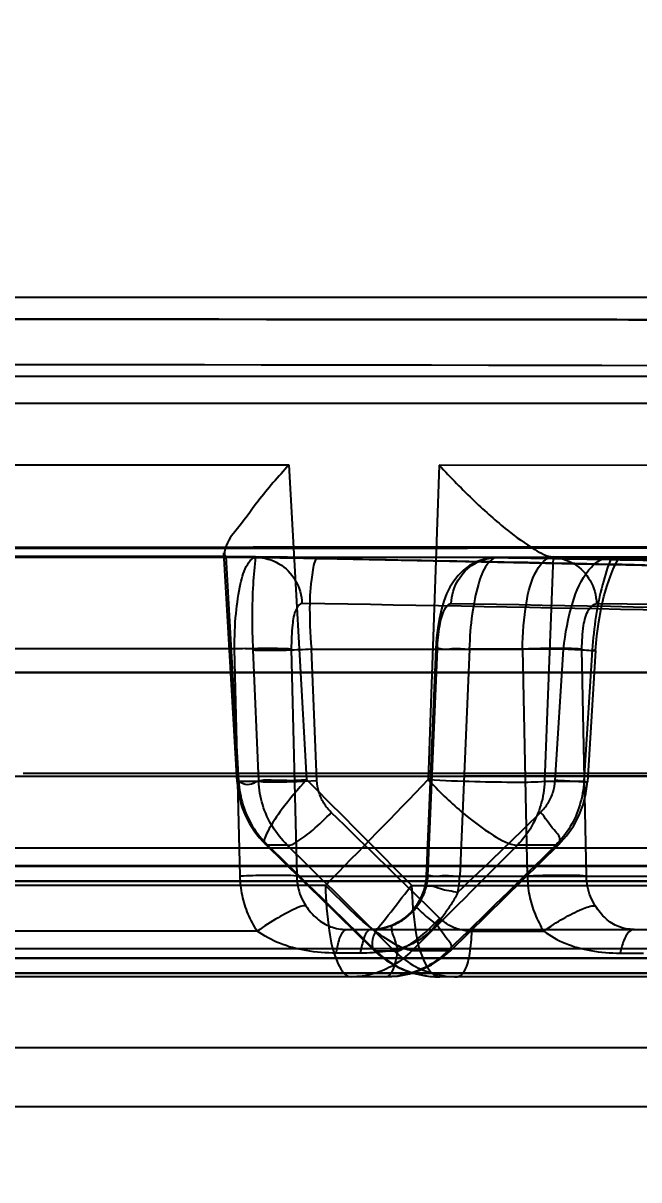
# Model space of a CAD drawing. Header units: millimetres. Extents: x 1236 to 1656, y -100 to 494.
# Drawn here: x 1494.144 to 1494.923, y 392.794 to 394.258 of the extents above; entities that cross this region are included whole.
import ezdxf

# ---------------------------------------------------------------- set-up
doc = ezdxf.new("R2010")
doc.units = ezdxf.units.MM
doc.header["$LTSCALE"] = 0.1
doc.layers.add('DIM', color=3, linetype='Continuous')
doc.styles.get("Standard").update_dxf_attribs({"font": 'arial.ttf'})
doc.dimstyles.new('ISO-25', dxfattribs={"dimtxt": 2.5, "dimasz": 2.5, "dimexe": 1.25, "dimexo": 0.625, "dimtad": 1, "dimlfac": 5, "dimtxsty": 'Standard', "dimcen": 2.5, "dimadec": 0, "dimazin": 0, "dimtfac": 1, "dimtmove": 0, "dimatfit": 3, "dimfxl": 0, "dimarcsym": 0})

# ---------------------------------------------------------------- blocks, each defined once
blk = doc.blocks.new('*D54')
at = {"layer": 'Defpoints', "color": 0}
for p in [(1493.4392, 422.6607), (1493.4392, 405.5297), (1563.4408, 391.5294)]:
    blk.add_point(p, dxfattribs=at)
at = {"layer": 'DIM', "color": 0, "lineweight": -2}
for p, q in [((1493.4392, 406.1547), (1493.4392, 423.9107)), ((1563.4408, 392.1544), (1563.4408, 423.9107)), ((1560.9408, 422.6607), (1495.9392, 422.6607))]:
    blk.add_line(p, q, dxfattribs=at)
at = {"layer": 'DIM', "color": 0}
for points in [[(1495.9392, 423.0773), (1495.9392, 422.244), (1493.4392, 422.6607)], [(1560.9408, 423.0773), (1560.9408, 422.244), (1563.4408, 422.6607)]]:
    blk.add_solid(points, dxfattribs=at)
at = {"layer": 'DIM', "color": 0, "insert": (1528.44, 424.5629), "char_height": 2.5, "attachment_point": 5}
blk.add_mtext('350', dxfattribs=at)

msp = doc.modelspace()

# ---------------------------------------------------------------- linework, layer by layer
for p, q in [((1497.9393, 393.9107), (1493.4393, 393.9107)), ((1497.8393, 393.8107), (1489.0391, 393.8107)), ((1497.13, 393.7774), (1489.5625, 393.7749)), ((1489.9322, 393.775), (1497.315, 393.7775)), ((1493.9202, 393.699), (1494.4805, 393.6986)), ((1494.4805, 393.6986), (1494.5028, 393.3003)), ((1494.6708, 393.6984), (1494.6568, 393.3003)), ((1495.2003, 393.6978), (1494.6708, 393.6984)), ((1493.5972, 393.582), (1494.4389, 393.5816)), ((1494.4008, 393.5829), (1494.0476, 393.5831)), ((1494.4148, 393.2976), (1494.3982, 393.5875)), ((1494.4382, 393.5822), (1494.4009, 393.5829)), ((1494.417, 393.2982), (1494.4009, 393.5826)), ((1494.5191, 393.5816), (1494.4382, 393.5822)), ((1494.8133, 393.5813), (1494.519, 393.5816)), ((1494.8135, 393.5813), (1494.5191, 393.5816)), ((1494.8849, 393.5812), (1494.7439, 393.5814)), ((1494.744, 393.5814), (1494.8851, 393.5812)), ((1494.8043, 393.2982), (1494.8153, 393.5822)), ((1494.8886, 393.5817), (1494.8153, 393.5825)), ((1494.8153, 393.5825), (1495.149, 393.5821)), ((1494.8851, 393.5812), (1494.898, 393.5815)), ((1494.4117, 393.466), (1493.593, 393.466)), ((1494.4189, 393.1782), (1494.4117, 393.4658)), ((1494.4348, 393.4647), (1494.442, 393.2982)), ((1494.4831, 393.4658), (1494.4903, 393.1783)), ((1494.5159, 393.2993), (1494.509, 393.4658)), ((1494.509, 393.4656), (1494.7761, 393.4656)), ((1494.6664, 393.466), (1494.6542, 393.1787)), ((1494.6563, 393.1782), (1494.6686, 393.4655)), ((1494.6686, 393.4655), (1494.6664, 393.466)), ((1494.7089, 393.4655), (1494.6967, 393.1782)), ((1494.828, 393.4655), (1494.7088, 393.4655)), ((1494.7761, 393.4655), (1494.7822, 393.1782)), ((1494.8175, 393.2993), (1494.828, 393.4654)), ((1494.8571, 393.1782), (1494.851, 393.4655)), ((1494.8644, 393.4644), (1494.8539, 393.2982)), ((1494.8687, 393.4638), (1494.8583, 393.2976)), ((1499.9652, 393.3046), (1493.5972, 393.3043)), ((1494.1441, 393.3083), (1496.0553, 393.3083)), ((1494.417, 393.2982), (1494.442, 393.2982)), ((1494.501, 393.2985), (1494.5159, 393.2993)), ((1494.8043, 393.2982), (1494.8539, 393.2982)), ((1494.4509, 393.2186), (1494.4535, 393.2175)), ((1494.4782, 393.2175), (1494.4535, 393.2175)), ((1494.8184, 393.2175), (1494.7698, 393.2175)), ((1495.9093, 393.2135), (1494.0453, 393.2135)), ((1493.5955, 393.1908), (1499.9925, 393.1908)), ((1502.2112, 393.1901), (1493.5956, 393.1913)), ((1512.2577, 393.1718), (1474.6207, 393.1718)), ((1476.6082, 393.1718), (1505.5604, 393.1718)), ((1494.4903, 393.1782), (1512.0534, 393.1782)), ((1494.6563, 393.1782), (1494.6542, 393.1787)), ((1494.8571, 393.1782), (1512.0598, 393.1782)), ((1494.5268, 393.1665), (1493.1117, 393.1665)), ((1494.5593, 393.1342), (1494.5268, 393.1664)), ((1494.627, 393.1554), (1494.6358, 393.1666)), ((1494.6357, 393.1665), (1495.8739, 393.1665)), ((1494.6549, 393.1672), (1494.6529, 393.1673)), ((1494.6434, 393.141), (1494.6416, 393.1407)), ((1494.4404, 393.1086), (1493.5602, 393.1086)), ((1494.5536, 393.1107), (1512.0649, 393.1107)), ((1494.7114, 393.1086), (1494.803, 393.1086)), ((1493.4393, 393.0867), (1498.0897, 393.0868)), ((1494.5903, 393.0836), (1494.6136, 393.0836)), ((1494.6817, 393.0836), (1494.6359, 393.0837)), ((1500.0537, 393.0742), (1493.5352, 393.0743)), ((1493.5353, 393.0744), (1501.4334, 393.0744)), ((1494.5709, 393.0807), (1494.5405, 393.0807)), ((1494.8998, 393.0807), (1494.9294, 393.0807)), ((1493.4387, 393.0555), (1501.4347, 393.0555)), ((1501.4347, 393.0554), (1493.4391, 393.0555)), ((1494.6033, 393.0507), (1492.2752, 393.0507)), ((1497.7009, 393.0507), (1494.6714, 393.0507)), ((1501.4394, 392.9607), (1485.4391, 392.9607)), ((1498.1114, 392.886), (1493.4393, 392.8862))]:
    msp.add_line(p, q)
for points in [[(1497.0565, 393.8784), (1496.9212, 393.8788), (1496.7715, 393.8792), (1496.6089, 393.8796), (1496.433, 393.88), (1496.2437, 393.8804), (1496.0428, 393.8808), (1495.8315, 393.8812), (1495.611, 393.8816), (1495.3814, 393.8819), (1495.1426, 393.8822), (1494.8957, 393.8825), (1494.6426, 393.8828), (1494.3845, 393.883), (1494.1228, 393.8831), (1493.8581, 393.8832), (1493.5911, 393.8833), (1493.323, 393.8833), (1493.055, 393.8832), (1492.7887, 393.8831), (1492.5254, 393.883)], [(1497.0342, 393.8785), (1496.8999, 393.8788), (1496.7513, 393.8792), (1496.589, 393.8796), (1496.4138, 393.88), (1496.2265, 393.8805), (1496.0279, 393.8809), (1495.8186, 393.8812), (1495.5994, 393.8816), (1495.371, 393.882), (1495.1351, 393.8823), (1494.8937, 393.8826), (1494.6458, 393.8828), (1494.3919, 393.883), (1494.1343, 393.8832), (1493.8742, 393.8833), (1493.6129, 393.8833), (1493.3503, 393.8833), (1493.0865, 393.8833), (1492.8231, 393.8832), (1492.5619, 393.883)], [(1494.4388, 393.5816), (1494.3004, 393.5817), (1494.1607, 393.5818), (1494.0206, 393.5819), (1493.8799, 393.5819), (1493.7385, 393.5819), (1493.5972, 393.582)], [(1499.1892, 393.3657), (1498.3779, 393.422), (1497.5744, 393.47), (1496.7789, 393.5099), (1495.9913, 393.5418), (1495.2115, 393.5656), (1494.4397, 393.5816)], [(1494.7439, 393.5814), (1494.7307, 393.58), (1494.7189, 393.5763), (1494.7092, 393.5712), (1494.7013, 393.5653), (1494.6946, 393.5587), (1494.689, 393.5516), (1494.6842, 393.5438), (1494.6801, 393.5353), (1494.6765, 393.5261), (1494.6735, 393.5159), (1494.671, 393.5048), (1494.6689, 393.4926), (1494.6674, 393.4796), (1494.6664, 393.466)], [(1501.1332, 393.3631), (1499.9942, 393.4213), (1498.8895, 393.4704), (1497.8191, 393.5107), (1496.7831, 393.5424), (1495.7814, 393.5658), (1494.8141, 393.5813)], [(1494.8687, 393.4638), (1494.8703, 393.4822), (1494.8726, 393.5), (1494.8757, 393.5168), (1494.8792, 393.5322), (1494.8832, 393.546), (1494.8873, 393.558), (1494.8914, 393.568), (1494.8953, 393.5759), (1494.8986, 393.5815)], [(1494.8222, 393.2182), (1494.832, 393.2292), (1494.8405, 393.2413), (1494.8474, 393.2544), (1494.8528, 393.2683), (1494.8564, 393.2828), (1494.8583, 393.2976)], [(1494.4509, 393.2186), (1494.4737, 393.1963), (1494.4965, 393.174), (1494.5192, 393.1518), (1494.542, 393.1295), (1494.5647, 393.1073), (1494.5873, 393.0851)], [(1494.6852, 393.0841), (1494.7081, 393.1064), (1494.731, 393.1288), (1494.7539, 393.1511), (1494.7767, 393.1735), (1494.7995, 393.1958), (1494.8222, 393.2182)], [(1494.6542, 393.1787), (1494.654, 393.1749), (1494.6535, 393.1711), (1494.6529, 393.1673)], [(1494.6529, 393.1673), (1494.6512, 393.1606), (1494.6487, 393.1539), (1494.6455, 393.1472), (1494.6416, 393.1407)], [(1494.6416, 393.1407), (1494.6354, 393.133), (1494.628, 393.1261), (1494.6197, 393.1204), (1494.6106, 393.1159)], [(1494.6106, 393.1159), (1494.6041, 393.1137), (1494.5975, 393.112), (1494.5909, 393.111), (1494.5845, 393.1107)], [(1494.6033, 393.0507), (1494.6182, 393.0517), (1494.6329, 393.0546), (1494.6473, 393.0594), (1494.6609, 393.066), (1494.6736, 393.0743), (1494.6852, 393.0841)]]:
    msp.add_lwpolyline(points)
for centre, radius, start, end in [((1494.4614, 392.0208), 1.4458, 91.4352, 91.9712), ((1494.439, 394.7043), 1.2405, 272.5251, 273.2336), ((1494.5346, 393.3045), 0.12, 183.4746, 225.7302), ((1494.2318, 398.5545), 5.2612, 272.6795, 272.9529), ((1453.8893, 352.8173), 57.344, 44.719361, 44.907787), ((1474.576, 412.6739), 27.9029, 315.64379, 316.02697), ((1454.1372, 351.6767), 57.9739, 45.63899, 45.828466), ((1474.1576, 414.5134), 29.6281, 313.88025, 314.16167), ((1454.2365, 351.9622), 57.6143, 45.539788, 45.73011), ((1454.3682, 352.5072), 57.1502, 45.23467, 45.4255), ((1474.7257, 413.1441), 28.2637, 314.78476, 315.16829), ((1474.0899, 414.2692), 29.544, 314.18566, 314.55677), ((1494.5825, 393.1819), 0.0739, 348.5075, 357.1395), ((1494.5593, 393.1839), 0.1375, 349.0596, 357.6589), ((1494.6714, 393.1707), 0.12, 224.2599, 270)]:
    msp.add_arc(centre, radius, start, end)
for points, knots in [([(1489.4649, 393.8774), (1489.4487, 393.8773), (1489.4226, 393.8772), (1489.3875, 393.8771), (1489.3588, 393.877), (1489.3478, 393.877), (1489.3322, 393.8769), (1489.3434, 393.877), (1489.3542, 393.877), (1489.3939, 393.8771), (1489.4627, 393.8774), (1489.5771, 393.8777), (1489.7275, 393.8782), (1489.9988, 393.8789), (1490.4162, 393.88), (1490.8821, 393.8809), (1491.3076, 393.8817), (1491.6595, 393.8822), (1492.0287, 393.8826), (1492.5456, 393.8831), (1493.2061, 393.8834), (1493.8708, 393.8833), (1494.3989, 393.883), (1494.784, 393.8827), (1495.1559, 393.8823), (1495.616, 393.8816), (1496.134, 393.8807), (1496.6395, 393.8795), (1496.928, 393.8788), (1497.0347, 393.8785)], [0, 0, 0, 0, 0.005823, 0.010402, 0.013726, 0.015796, 0.016608, 0.017066, 0.018803, 0.021787, 0.031398, 0.045882, 0.065227, 0.089191, 0.149773, 0.225198, 0.267685, 0.312785, 0.360042, 0.409119, 0.51084, 0.613132, 0.663784, 0.713197, 0.76066, 0.806283, 0.889497, 0.959103, 1, 1, 1, 1]), ([(1489.8441, 393.8785), (1490.0053, 393.8789), (1490.3724, 393.8798), (1490.9808, 393.8811), (1491.6925, 393.8822), (1492.4783, 393.883), (1493.3041, 393.8834), (1494.1368, 393.8832), (1494.9392, 393.8825), (1495.6761, 393.8815), (1496.3234, 393.8803), (1496.8349, 393.879), (1497.2355, 393.8779), (1497.4126, 393.8774), (1497.5901, 393.8768), (1497.4541, 393.8772), (1497.412, 393.8774)], [0, 0, 0, 0, 0.061828, 0.140832, 0.233385, 0.334836, 0.44226, 0.550165, 0.654318, 0.74989, 0.833348, 0.901165, 0.950069, 0.977961, 0.983845, 1, 1, 1, 1]), ([(1475.0491, 393.5958), (1478.1135, 393.6726), (1484.2434, 393.7878), (1493.4397, 393.8454), (1502.6359, 393.7878), (1508.7658, 393.6726), (1511.8302, 393.5958)], [0, 0, 0, 0, 0.25, 0.5, 0.75, 1, 1, 1, 1]), ([(1494.4805, 393.6986), (1494.4671, 393.6837), (1494.4439, 393.6582), (1494.4172, 393.6185), (1494.4012, 393.6026), (1494.3978, 393.5828), (1494.4009, 393.5826)], [0, 0, 0, 0, 0.419986, 0.738458, 0.934249, 1, 1, 1, 1]), ([(1494.6708, 393.6984), (1494.6851, 393.6826), (1494.713, 393.6543), (1494.7532, 393.6178), (1494.7861, 393.5945), (1494.8068, 393.5826), (1494.8153, 393.5822)], [0, 0, 0, 0, 0.342271, 0.637829, 0.864278, 1, 1, 1, 1]), ([(1493.4391, 393.5932), (1493.8427, 393.5932), (1494.6493, 393.5934), (1495.8581, 393.5941), (1497.0639, 393.5948), (1498.2654, 393.5953), (1499.4608, 393.5954), (1501.0357, 393.5952), (1502.5928, 393.595), (1504.1228, 393.5947), (1505.2273, 393.5946), (1506.2873, 393.5945), (1507.2854, 393.5943), (1508.1996, 393.5941), (1509.0118, 393.5942), (1509.7094, 393.5943), (1510.2861, 393.5944), (1510.6899, 393.5946), (1510.9551, 393.5948), (1511.1581, 393.5949), (1511.3656, 393.5951), (1511.5703, 393.5954), (1511.7092, 393.5956), (1511.8019, 393.5958), (1511.8806, 393.596), (1511.9706, 393.5961), (1512.0689, 393.5963), (1512.1547, 393.5964), (1512.228, 393.5966), (1512.29, 393.5967), (1512.3345, 393.5969), (1512.3646, 393.5969), (1512.383, 393.597), (1512.3986, 393.597), (1512.4116, 393.597), (1512.4207, 393.597), (1512.4267, 393.597), (1512.4302, 393.597), (1512.433, 393.597), (1512.4351, 393.597), (1512.4365, 393.597), (1512.4373, 393.597), (1512.4376, 393.597), (1512.4377, 393.597)], [0, 0, 0, 0, 0.063732, 0.127369, 0.190866, 0.254139, 0.317094, 0.379625, 0.502835, 0.562966, 0.621227, 0.677238, 0.730352, 0.778832, 0.821598, 0.85859, 0.888999, 0.912651, 0.922367, 0.930873, 0.9447, 0.955137, 0.963199, 0.966622, 0.969786, 0.975624, 0.980838, 0.985306, 0.989164, 0.992421, 0.995086, 0.996199, 0.997167, 0.997992, 0.998674, 0.999215, 0.999432, 0.999615, 0.999763, 0.999877, 0.999956, 0.999982, 1, 1, 1, 1]), ([(1511.8302, 393.5958), (1511.782, 393.5957), (1511.673, 393.5956), (1511.4994, 393.5953), (1511.2904, 393.595), (1511.0545, 393.5949), (1510.7761, 393.5947), (1510.4434, 393.5945), (1510.0335, 393.5943), (1509.5353, 393.5943), (1508.9554, 393.5942), (1508.3061, 393.5942), (1507.5972, 393.5942), (1506.8634, 393.5943), (1506.1113, 393.5945), (1505.3839, 393.5946), (1504.6656, 393.5947), (1503.9231, 393.5948), (1503.13, 393.5949), (1502.3316, 393.595), (1501.568, 393.5951), (1500.8876, 393.5952), (1500.2497, 393.5953), (1499.6504, 393.5954), (1499.0449, 393.5955), (1498.4567, 393.5955), (1497.8905, 393.5955), (1497.3821, 393.5954), (1496.9082, 393.5954), (1496.4831, 393.5952), (1496.0713, 393.5951), (1495.6791, 393.5949), (1495.2925, 393.5948), (1494.9176, 393.5946), (1494.5485, 393.5944), (1494.182, 393.5942), (1493.8123, 393.594), (1493.5637, 393.594), (1493.4393, 393.594)], [0, 0, 0, 0, 0.007865, 0.01778, 0.028328, 0.041955, 0.056264, 0.073729, 0.096226, 0.123137, 0.154999, 0.190818, 0.229056, 0.270639, 0.310512, 0.35174, 0.389304, 0.427678, 0.472863, 0.518671, 0.557925, 0.597414, 0.62966, 0.661992, 0.695165, 0.728437, 0.757945, 0.787531, 0.811366, 0.835242, 0.856876, 0.878536, 0.899228, 0.919939, 0.939685, 0.959446, 0.979719, 1, 1, 1, 1]), ([(1494.4117, 393.466), (1494.4116, 393.4809), (1494.4124, 393.5085), (1494.4181, 393.545), (1494.4242, 393.5691), (1494.4344, 393.5817), (1494.4389, 393.5816)], [0, 0, 0, 0, 0.364543, 0.674381, 0.888958, 1, 1, 1, 1]), ([(1494.4382, 393.5822), (1494.4367, 393.5706), (1494.4346, 393.5457), (1494.4336, 393.5065), (1494.4342, 393.4789), (1494.4348, 393.4647)], [0, 0, 0, 0, 0.297756, 0.637119, 1, 1, 1, 1]), ([(1494.4389, 393.5816), (1494.5984, 393.5791), (1494.9039, 393.5733), (1495.3428, 393.5623), (1495.7442, 393.55), (1496.1106, 393.5369), (1496.4456, 393.5235), (1496.7513, 393.5101), (1497.0305, 393.4968), (1497.2856, 393.4838), (1497.5184, 393.4715), (1497.7285, 393.4598), (1497.917, 393.4483), (1498.0893, 393.4375), (1498.2477, 393.428), (1498.3864, 393.4198), (1498.5032, 393.4108), (1498.6035, 393.403), (1498.6967, 393.3965), (1498.7847, 393.3904), (1498.8656, 393.3848), (1498.9396, 393.3796), (1499.0087, 393.3747), (1499.0785, 393.3701), (1499.1521, 393.3664), (1499.2241, 393.3635), (1499.2882, 393.3601), (1499.3445, 393.3561), (1499.4003, 393.3521), (1499.4584, 393.3478), (1499.5157, 393.3435), (1499.5686, 393.3394), (1499.6156, 393.3358), (1499.6575, 393.3326), (1499.695, 393.3297), (1499.7289, 393.327), (1499.7596, 393.3246), (1499.7874, 393.3224), (1499.8127, 393.3204), (1499.8358, 393.3186), (1499.8567, 393.3169), (1499.8759, 393.3153), (1499.8933, 393.3139), (1499.9093, 393.3126), (1499.9238, 393.3115), (1499.937, 393.3104), (1499.9492, 393.3094), (1499.9598, 393.3084), (1499.9704, 393.3078), (1499.9753, 393.3065), (1499.984, 393.307), (1499.9803, 393.304), (1499.9742, 393.3057), (1499.9686, 393.3047), (1499.9652, 393.3046)], [0, 0, 0, 0, 0.085898, 0.1646, 0.236515, 0.302172, 0.362109, 0.417091, 0.467033, 0.51264, 0.554692, 0.592596, 0.625983, 0.656442, 0.68559, 0.711449, 0.73126, 0.748681, 0.765679, 0.781595, 0.796157, 0.809383, 0.821519, 0.833477, 0.847089, 0.861216, 0.872267, 0.881681, 0.891627, 0.902392, 0.913051, 0.922581, 0.930971, 0.938465, 0.94519, 0.95126, 0.956759, 0.961756, 0.966301, 0.970439, 0.974209, 0.977645, 0.980778, 0.983637, 0.986253, 0.988622, 0.990789, 0.992785, 0.994552, 0.995992, 0.996809, 0.99698, 0.998161, 1, 1, 1, 1]), ([(1494.4389, 393.5816), (1494.4489, 393.5816), (1494.4691, 393.576), (1494.4909, 393.5536), (1494.4966, 393.5334), (1494.4969, 393.5233)], [0, 0, 0, 0, 0.332504, 0.661629, 1, 1, 1, 1]), ([(1494.5191, 393.5816), (1494.5132, 393.5817), (1494.5083, 393.5532), (1494.5058, 393.5209), (1494.5073, 393.485), (1494.509, 393.4658)], [0, 0, 0, 0, 0.151351, 0.510619, 1, 1, 1, 1]), ([(1494.6859, 393.5232), (1494.6863, 393.5335), (1494.6922, 393.5537), (1494.7141, 393.5759), (1494.7342, 393.5814), (1494.744, 393.5814)], [0, 0, 0, 0, 0.341958, 0.671108, 1, 1, 1, 1]), ([(1494.744, 393.5814), (1494.7389, 393.5814), (1494.7271, 393.5695), (1494.7188, 393.5445), (1494.7112, 393.508), (1494.7092, 393.4804), (1494.7088, 393.4655)], [0, 0, 0, 0, 0.121748, 0.339549, 0.645258, 1, 1, 1, 1]), ([(1494.744, 393.5814), (1494.8952, 393.5789), (1495.1849, 393.5735), (1495.6012, 393.5633), (1495.9821, 393.5521), (1496.3301, 393.5403), (1496.6486, 393.5281), (1496.9405, 393.5158), (1497.2072, 393.5039), (1497.4509, 393.4919), (1497.6736, 393.4804), (1497.8778, 393.4697), (1498.0641, 393.4593), (1498.2332, 393.4494), (1498.3859, 393.4404), (1498.5244, 393.4313), (1498.6538, 393.4239), (1498.7678, 393.4142), (1498.8645, 393.4127), (1498.9426, 393.3958), (1499.0158, 393.3828), (1499.0888, 393.3781), (1499.157, 393.3737), (1499.2189, 393.3695), (1499.2752, 393.3658), (1499.3273, 393.3625), (1499.3785, 393.3609), (1499.4351, 393.3655), (1499.4991, 393.3683), (1499.564, 393.3541), (1499.6269, 393.3456), (1499.6879, 393.3403), (1499.7483, 393.3352), (1499.8055, 393.3307), (1499.857, 393.3267), (1499.9027, 393.3231), (1499.9436, 393.3199), (1499.9804, 393.317), (1500.0137, 393.3143), (1500.0439, 393.3119), (1500.0714, 393.3098), (1500.0965, 393.3078), (1500.1193, 393.306), (1500.1402, 393.3043), (1500.1593, 393.3028), (1500.1767, 393.3014), (1500.1927, 393.3002), (1500.2072, 393.2991), (1500.2206, 393.2981), (1500.2328, 393.2971), (1500.244, 393.2963), (1500.2543, 393.2956), (1500.2636, 393.295), (1500.2721, 393.2946), (1500.2796, 393.2943), (1500.286, 393.2944), (1500.2907, 393.2946), (1500.2946, 393.2972), (1500.2911, 393.3018), (1500.2849, 393.3037), (1500.2791, 393.3045), (1500.2758, 393.3045)], [0, 0, 0, 0, 0.081261, 0.155751, 0.223797, 0.286087, 0.342926, 0.395135, 0.443125, 0.48643, 0.526248, 0.563026, 0.596327, 0.62654, 0.654067, 0.678569, 0.701147, 0.723717, 0.740068, 0.752959, 0.766582, 0.779975, 0.792249, 0.8033, 0.81333, 0.822547, 0.831369, 0.840819, 0.853128, 0.865565, 0.876348, 0.887213, 0.898479, 0.908918, 0.91809, 0.926249, 0.933556, 0.940139, 0.946096, 0.951506, 0.956431, 0.960921, 0.965017, 0.968756, 0.972172, 0.975295, 0.978153, 0.980768, 0.983162, 0.985356, 0.987363, 0.989197, 0.990871, 0.992394, 0.993754, 0.994925, 0.995814, 0.99635, 0.996965, 0.998222, 1, 1, 1, 1]), ([(1494.7761, 393.4655), (1494.7761, 393.485), (1494.7794, 393.5199), (1494.788, 393.5595), (1494.8054, 393.5814), (1494.8135, 393.5813)], [0, 0, 0, 0, 0.460186, 0.808561, 1, 1, 1, 1]), ([(1494.8135, 393.5813), (1494.8231, 393.5813), (1494.8429, 393.5756), (1494.8639, 393.5533), (1494.8695, 393.5333), (1494.8698, 393.5232)], [0, 0, 0, 0, 0.327626, 0.658005, 1, 1, 1, 1]), ([(1494.8135, 393.5813), (1495.0596, 393.5783), (1495.506, 393.5715), (1496.1554, 393.5583), (1496.7341, 393.544), (1497.257, 393.529), (1497.6983, 393.5148), (1498.0673, 393.5021), (1498.3965, 393.4899), (1498.7181, 393.477), (1499.0321, 393.4645), (1499.3217, 393.4524), (1499.5694, 393.4394), (1499.7879, 393.4284), (1499.981, 393.4214), (1500.1676, 393.4149), (1500.3476, 393.395), (1500.527, 393.3634), (1500.6948, 393.3528), (1500.8538, 393.3466), (1501.0133, 393.3591), (1501.1703, 393.3685), (1501.3044, 393.3308), (1501.4117, 393.3149), (1501.4966, 393.3054), (1501.5681, 393.2986), (1501.6294, 393.2935), (1501.6825, 393.2894), (1501.7288, 393.2861), (1501.7695, 393.2833), (1501.8055, 393.2809), (1501.8378, 393.2789), (1501.867, 393.2771), (1501.8939, 393.2756), (1501.9192, 393.2742), (1501.9437, 393.2728), (1501.9683, 393.2717), (1501.9986, 393.2703), (1502.0361, 393.2691), (1502.0792, 393.2677), (1502.1236, 393.2698), (1502.1583, 393.2668), (1502.1913, 393.2864), (1502.1788, 393.3041), (1502.1736, 393.3038)], [0, 0, 0, 0, 0.099701, 0.180826, 0.263056, 0.334141, 0.392697, 0.441911, 0.483682, 0.526118, 0.572255, 0.610957, 0.643517, 0.672723, 0.699528, 0.721784, 0.748357, 0.772797, 0.795468, 0.816394, 0.837136, 0.860399, 0.879352, 0.893082, 0.904361, 0.913942, 0.922168, 0.929286, 0.935496, 0.940952, 0.945803, 0.950131, 0.954045, 0.957661, 0.961049, 0.964303, 0.967611, 0.97103, 0.976565, 0.982799, 0.988557, 0.994235, 0.997881, 1, 1, 1, 1]), ([(1502.1736, 393.3038), (1502.1951, 393.3049), (1502.2703, 393.3082), (1502.146, 393.3247), (1502.039, 393.3257), (1501.8184, 393.3381), (1501.5619, 393.3469), (1501.2584, 393.358), (1500.9302, 393.3696), (1500.6371, 393.3822), (1500.3782, 393.3989), (1500.0795, 393.4172), (1499.7055, 393.432), (1499.2717, 393.4533), (1498.8097, 393.4721), (1498.2786, 393.4934), (1497.6863, 393.5145), (1497.0271, 393.5354), (1496.3452, 393.5538), (1495.5959, 393.57), (1495.0875, 393.5779), (1494.8135, 393.5813)], [0, 0, 0, 0, 0.00864, 0.014652, 0.03226, 0.064401, 0.095957, 0.137352, 0.185129, 0.227664, 0.254722, 0.288956, 0.347449, 0.404508, 0.462822, 0.532499, 0.617258, 0.70004, 0.796475, 0.890317, 1, 1, 1, 1]), ([(1494.828, 393.4655), (1494.8301, 393.4854), (1494.8368, 393.5208), (1494.8533, 393.5622), (1494.8754, 393.5813), (1494.8851, 393.5812)], [0, 0, 0, 0, 0.443739, 0.785142, 1, 1, 1, 1]), ([(1494.8886, 393.5817), (1494.8841, 393.5704), (1494.8762, 393.5457), (1494.8682, 393.5064), (1494.8653, 393.4786), (1494.8644, 393.4644)], [0, 0, 0, 0, 0.304954, 0.643423, 1, 1, 1, 1]), ([(1494.4973, 393.5233), (1494.4939, 393.5232), (1494.4868, 393.5127), (1494.4844, 393.4934), (1494.4834, 393.476), (1494.4835, 393.4658)], [0, 0, 0, 0, 0.16536, 0.502681, 1, 1, 1, 1]), ([(1500.0227, 393.2462), (1499.4089, 393.2976), (1498.1813, 393.3866), (1496.339, 393.4791), (1495.1109, 393.5132), (1494.4973, 393.5233)], [0, 0, 0, 0, 0.333958, 0.66724, 1, 1, 1, 1]), ([(1494.6682, 393.4655), (1494.6687, 393.4754), (1494.6705, 393.4926), (1494.6747, 393.5121), (1494.6818, 393.5226), (1494.6855, 393.5233)], [0, 0, 0, 0, 0.47727, 0.818877, 1, 1, 1, 1]), ([(1494.6855, 393.5233), (1495.3008, 393.513), (1496.5313, 393.4787), (1498.3758, 393.3863), (1499.6039, 393.2975), (1500.2175, 393.2463)], [0, 0, 0, 0, 0.333263, 0.666545, 1, 1, 1, 1]), ([(1494.8514, 393.4655), (1494.8513, 393.4755), (1494.8526, 393.4926), (1494.8568, 393.5135), (1494.866, 393.5228), (1494.8701, 393.5233)], [0, 0, 0, 0, 0.467671, 0.803109, 1, 1, 1, 1]), ([(1494.8701, 393.5233), (1495.6877, 393.5117), (1497.3233, 393.4757), (1499.777, 393.3831), (1501.4124, 393.2957), (1502.2302, 393.2455)], [0, 0, 0, 0, 0.332999, 0.666308, 1, 1, 1, 1]), ([(1494.4252, 393.4662), (1494.4336, 393.4664), (1494.4489, 393.4667), (1494.4682, 393.4665), (1494.4791, 393.4663), (1494.4831, 393.4658)], [0, 0, 0, 0, 0.43757, 0.792266, 1, 1, 1, 1]), ([(1494.4348, 393.4647), (1494.4385, 393.464), (1494.4493, 393.4641), (1494.4689, 393.464), (1494.4848, 393.4646), (1494.4936, 393.465)], [0, 0, 0, 0, 0.190639, 0.548472, 1, 1, 1, 1]), ([(1494.6664, 393.466), (1494.6665, 393.4678), (1494.6773, 393.4644), (1494.6878, 393.4673), (1494.7015, 393.4658), (1494.7089, 393.4655)], [0, 0, 0, 0, 0.126338, 0.479771, 1, 1, 1, 1]), ([(1494.851, 393.4655), (1494.8452, 393.4661), (1494.8304, 393.4663), (1494.8054, 393.4663), (1494.7862, 393.4659), (1494.7761, 393.4655)], [0, 0, 0, 0, 0.231472, 0.594791, 1, 1, 1, 1]), ([(1494.8644, 393.4644), (1494.8656, 393.4643), (1494.8732, 393.4626), (1494.843, 393.4651), (1494.8369, 393.4649), (1494.828, 393.4654)], [0, 0, 0, 0, 0.08346, 0.390911, 1, 1, 1, 1]), ([(1512.6555, 393.439), (1512.6554, 393.439), (1512.6551, 393.439), (1512.6543, 393.4391), (1512.6529, 393.4391), (1512.6508, 393.4391), (1512.648, 393.4391), (1512.6445, 393.4391), (1512.6385, 393.4391), (1512.6294, 393.4391), (1512.6164, 393.439), (1512.6008, 393.439), (1512.5824, 393.439), (1512.5523, 393.4389), (1512.5078, 393.4388), (1512.4459, 393.4386), (1512.3726, 393.4385), (1512.2869, 393.4383), (1512.1886, 393.4381), (1512.0986, 393.438), (1512.0199, 393.4378), (1511.927, 393.4376), (1511.7875, 393.4374), (1511.5812, 393.4371), (1511.3716, 393.4369), (1511.1662, 393.4367), (1510.8966, 393.4366), (1510.4847, 393.4364), (1509.8958, 393.4362), (1509.1823, 393.4361), (1508.3518, 393.4361), (1507.4177, 393.4362), (1506.4002, 393.4364), (1505.3225, 393.4366), (1504.2025, 393.4367), (1502.6558, 393.437), (1501.0845, 393.4372), (1499.4975, 393.4374), (1498.2948, 393.4373), (1497.0864, 393.4368), (1495.8734, 393.4361), (1494.6572, 393.4354), (1493.8454, 393.4352), (1493.4392, 393.4352)], [0, 0, 0, 0, 0.000018, 0.000044, 0.000122, 0.000234, 0.00038, 0.000561, 0.000776, 0.001311, 0.001985, 0.002801, 0.003758, 0.004858, 0.007491, 0.01071, 0.014522, 0.018937, 0.024088, 0.029858, 0.032987, 0.036376, 0.044374, 0.054763, 0.068576, 0.077093, 0.086843, 0.110664, 0.141389, 0.178788, 0.222043, 0.271058, 0.324611, 0.3809, 0.439303, 0.499452, 0.622372, 0.684611, 0.747218, 0.810128, 0.873273, 0.936586, 1, 1, 1, 1]), ([(1493.4395, 393.4362), (1493.8474, 393.4362), (1494.6623, 393.4364), (1495.8824, 393.4369), (1497.0978, 393.4374), (1498.307, 393.4377), (1499.5099, 393.4376), (1501.1, 393.4374), (1503.0528, 393.4371), (1504.9696, 393.4368), (1506.4407, 393.4366), (1507.4612, 393.4364), (1508.2623, 393.4363), (1508.8535, 393.4363), (1509.2564, 393.4363), (1509.6294, 393.4364), (1509.9704, 393.4364), (1510.2781, 393.4365), (1510.6231, 393.4366), (1510.9805, 393.4368), (1511.3329, 393.4371), (1511.5988, 393.4373), (1511.7998, 393.4376), (1511.9557, 393.4378), (1512.0835, 393.4381), (1512.1937, 393.4383), (1512.3152, 393.4386), (1512.4379, 393.4388), (1512.5504, 393.439), (1512.618, 393.4391), (1512.6481, 393.4392), (1512.6556, 393.4392)], [0, 0, 0, 0, 0.063689, 0.12722, 0.190484, 0.253422, 0.316005, 0.378287, 0.501663, 0.620872, 0.677539, 0.731322, 0.780187, 0.802618, 0.82362, 0.843074, 0.860853, 0.87686, 0.891117, 0.91471, 0.932661, 0.94612, 0.956222, 0.964048, 0.970467, 0.976161, 0.981256, 0.989445, 0.995302, 0.998822, 1, 1, 1, 1]), ([(1493.5972, 393.3049), (1493.9543, 393.3049), (1494.668, 393.3049), (1495.7467, 393.305), (1496.8322, 393.305), (1497.9235, 393.305), (1499.0105, 393.3049), (1500.0818, 393.3046), (1501.1354, 393.3042), (1501.8286, 393.304), (1502.1736, 393.3038)], [0, 0, 0, 0, 0.124907, 0.249662, 0.377317, 0.504609, 0.63142, 0.757526, 0.87934, 1, 1, 1, 1]), ([(1494.4778, 393.2991), (1494.465, 393.2985), (1494.4417, 393.3034), (1494.4287, 393.2904), (1494.4165, 393.2982), (1494.417, 393.2982)], [0, 0, 0, 0, 0.625327, 0.977293, 1, 1, 1, 1]), ([(1494.417, 393.2982), (1494.4175, 393.2882), (1494.421, 393.2682), (1494.4335, 393.2404), (1494.4462, 393.2245), (1494.4535, 393.2175)], [0, 0, 0, 0, 0.332511, 0.664169, 1, 1, 1, 1]), ([(1494.442, 393.2983), (1494.4458, 393.2975), (1494.4567, 393.2976), (1494.4763, 393.2975), (1494.4922, 393.2981), (1494.501, 393.2985)], [0, 0, 0, 0, 0.193036, 0.54926, 1, 1, 1, 1]), ([(1494.4782, 393.2175), (1494.4711, 393.2244), (1494.4585, 393.2403), (1494.446, 393.2681), (1494.4425, 393.2881), (1494.442, 393.2982)], [0, 0, 0, 0, 0.331733, 0.66456, 1, 1, 1, 1]), ([(1494.5028, 393.3003), (1494.492, 393.2884), (1494.4732, 393.2659), (1494.4572, 393.2425), (1494.4472, 393.2222), (1494.4509, 393.2186)], [0, 0, 0, 0, 0.489956, 0.842626, 1, 1, 1, 1]), ([(1494.534, 393.2589), (1494.5304, 393.2624), (1494.524, 393.2704), (1494.5179, 393.2843), (1494.5161, 393.2943), (1494.5159, 393.2993)], [0, 0, 0, 0, 0.333478, 0.667791, 1, 1, 1, 1]), ([(1494.6568, 393.3003), (1494.6765, 393.2993), (1494.7141, 393.2978), (1494.7633, 393.2971), (1494.7928, 393.2973), (1494.8043, 393.2982)], [0, 0, 0, 0, 0.401067, 0.765676, 1, 1, 1, 1]), ([(1494.6569, 393.3003), (1494.6699, 393.2861), (1494.6961, 393.2605), (1494.7333, 393.2326), (1494.7588, 393.2181), (1494.7698, 393.2175)], [0, 0, 0, 0, 0.409108, 0.767958, 1, 1, 1, 1]), ([(1494.8043, 393.2982), (1494.8038, 393.2882), (1494.8005, 393.2682), (1494.7887, 393.2405), (1494.7766, 393.2245), (1494.7698, 393.2175)], [0, 0, 0, 0, 0.33738, 0.671416, 1, 1, 1, 1]), ([(1494.799, 393.2589), (1494.8026, 393.2624), (1494.809, 393.2704), (1494.8153, 393.2842), (1494.8171, 393.2943), (1494.8175, 393.2993)], [0, 0, 0, 0, 0.333182, 0.667829, 1, 1, 1, 1]), ([(1494.8539, 393.2982), (1494.8552, 393.2981), (1494.8626, 393.2965), (1494.8327, 393.2989), (1494.8267, 393.2986), (1494.8175, 393.2993)], [0, 0, 0, 0, 0.085231, 0.370226, 1, 1, 1, 1]), ([(1494.8539, 393.2982), (1494.8534, 393.2881), (1494.8498, 393.2681), (1494.8377, 393.2404), (1494.8254, 393.2245), (1494.8184, 393.2175)], [0, 0, 0, 0, 0.336574, 0.669606, 1, 1, 1, 1]), ([(1494.4782, 393.2175), (1494.4825, 393.2166), (1494.4948, 393.2241), (1494.5128, 393.2373), (1494.5267, 393.251), (1494.534, 393.2589)], [0, 0, 0, 0, 0.18635, 0.543116, 1, 1, 1, 1]), ([(1494.8184, 393.2175), (1494.8205, 393.2171), (1494.827, 393.2256), (1494.8119, 393.2401), (1494.8052, 393.2518), (1494.799, 393.2589)], [0, 0, 0, 0, 0.123828, 0.444975, 1, 1, 1, 1]), ([(1494.4404, 393.1086), (1494.436, 393.1154), (1494.4282, 393.13), (1494.4209, 393.1536), (1494.419, 393.17), (1494.4188, 393.1782)], [0, 0, 0, 0, 0.331515, 0.665, 1, 1, 1, 1]), ([(1494.4903, 393.1783), (1494.4854, 393.1789), (1494.4721, 393.179), (1494.4483, 393.1791), (1494.4294, 393.1786), (1494.4189, 393.1782)], [0, 0, 0, 0, 0.205813, 0.557735, 1, 1, 1, 1]), ([(1494.4903, 393.1782), (1494.4903, 393.1738), (1494.4913, 393.1649), (1494.4953, 393.1522), (1494.4994, 393.1444), (1494.5019, 393.1407)], [0, 0, 0, 0, 0.334832, 0.668146, 1, 1, 1, 1]), ([(1494.6542, 393.1787), (1494.6543, 393.1805), (1494.6651, 393.1771), (1494.6756, 393.1802), (1494.6893, 393.178), (1494.6967, 393.1782)], [0, 0, 0, 0, 0.126152, 0.480285, 1, 1, 1, 1]), ([(1494.8571, 393.1782), (1494.8515, 393.1788), (1494.837, 393.1791), (1494.8121, 393.1791), (1494.7927, 393.1786), (1494.7822, 393.1782)], [0, 0, 0, 0, 0.2256, 0.57793, 1, 1, 1, 1]), ([(1494.7822, 393.1782), (1494.7823, 393.17), (1494.7841, 393.1536), (1494.7912, 393.13), (1494.7987, 393.1154), (1494.803, 393.1086)], [0, 0, 0, 0, 0.33556, 0.669202, 1, 1, 1, 1]), ([(1494.8682, 393.1407), (1494.8659, 393.1444), (1494.8618, 393.1522), (1494.858, 393.1649), (1494.8571, 393.1738), (1494.8571, 393.1782)], [0, 0, 0, 0, 0.330887, 0.663855, 1, 1, 1, 1]), ([(1494.5268, 393.1664), (1494.527, 393.1473), (1494.5301, 393.1125), (1494.5372, 393.075), (1494.5516, 393.0507), (1494.5593, 393.0507)], [0, 0, 0, 0, 0.461033, 0.815266, 1, 1, 1, 1]), ([(1494.6358, 393.1666), (1494.636, 393.1475), (1494.6394, 393.1127), (1494.6473, 393.0741), (1494.6634, 393.0507), (1494.6714, 393.0507)], [0, 0, 0, 0, 0.455437, 0.808147, 1, 1, 1, 1]), ([(1494.6434, 393.1409), (1494.6453, 393.1436), (1494.6486, 393.1491), (1494.6525, 393.1579), (1494.6543, 393.1641), (1494.6549, 393.1672)], [0, 0, 0, 0, 0.336067, 0.670309, 1, 1, 1, 1]), ([(1494.6529, 393.1673), (1494.6525, 393.1655), (1494.6635, 393.1663), (1494.6732, 393.161), (1494.6869, 393.1593), (1494.6943, 393.1578)], [0, 0, 0, 0, 0.123558, 0.467326, 1, 1, 1, 1]), ([(1494.6943, 393.1578), (1494.692, 393.1531), (1494.6868, 393.1437), (1494.6777, 393.1301), (1494.6709, 393.1214), (1494.6672, 393.117)], [0, 0, 0, 0, 0.320782, 0.654501, 1, 1, 1, 1]), ([(1494.5903, 393.0836), (1494.5867, 393.0847), (1494.5844, 393.1026), (1494.6029, 393.1237), (1494.6178, 393.1435), (1494.627, 393.1554)], [0, 0, 0, 0, 0.133375, 0.469546, 1, 1, 1, 1]), ([(1494.5019, 393.1407), (1494.4972, 393.1409), (1494.485, 393.1353), (1494.4646, 393.1249), (1494.449, 393.1146), (1494.4404, 393.1086)], [0, 0, 0, 0, 0.201279, 0.550668, 1, 1, 1, 1]), ([(1494.5019, 393.1407), (1494.5057, 393.1346), (1494.515, 393.1239), (1494.533, 393.1129), (1494.5467, 393.1107), (1494.5536, 393.1107)], [0, 0, 0, 0, 0.348867, 0.66894, 1, 1, 1, 1]), ([(1494.6359, 393.0837), (1494.6293, 393.0851), (1494.6128, 393.092), (1494.5877, 393.1099), (1494.5686, 393.1247), (1494.5593, 393.1342)], [0, 0, 0, 0, 0.220658, 0.56764, 1, 1, 1, 1]), ([(1494.6112, 393.1158), (1494.6155, 393.1175), (1494.6239, 393.1217), (1494.6348, 393.1302), (1494.6408, 393.1372), (1494.6434, 393.1409)], [0, 0, 0, 0, 0.33687, 0.67093, 1, 1, 1, 1]), ([(1494.6416, 393.1407), (1494.6407, 393.1395), (1494.6467, 393.1342), (1494.6534, 393.1274), (1494.6623, 393.1208), (1494.6672, 393.117)], [0, 0, 0, 0, 0.131914, 0.47083, 1, 1, 1, 1]), ([(1494.803, 393.1086), (1494.8111, 393.1144), (1494.8267, 393.1246), (1494.8483, 393.1354), (1494.8624, 393.1409), (1494.8682, 393.1407)], [0, 0, 0, 0, 0.40589, 0.760893, 1, 1, 1, 1]), ([(1494.9173, 393.1107), (1494.9106, 393.1107), (1494.8974, 393.1129), (1494.8804, 393.1241), (1494.8718, 393.1347), (1494.8682, 393.1407)], [0, 0, 0, 0, 0.331957, 0.647319, 1, 1, 1, 1]), ([(1494.5848, 393.1107), (1494.5876, 393.1107), (1494.5935, 393.1111), (1494.6023, 393.1128), (1494.6082, 393.1147), (1494.6112, 393.1158)], [0, 0, 0, 0, 0.310774, 0.649594, 1, 1, 1, 1]), ([(1494.6112, 393.1158), (1494.6103, 393.1163), (1494.6099, 393.1083), (1494.6135, 393.1019), (1494.6161, 393.0912), (1494.6181, 393.0855)], [0, 0, 0, 0, 0.092542, 0.428358, 1, 1, 1, 1]), ([(1494.6136, 393.0836), (1494.6181, 393.0825), (1494.6309, 393.0896), (1494.6496, 393.103), (1494.6638, 393.1169), (1494.6713, 393.1251)], [0, 0, 0, 0, 0.191134, 0.539225, 1, 1, 1, 1]), ([(1494.6672, 393.117), (1494.6632, 393.112), (1494.6538, 393.1028), (1494.6372, 393.0919), (1494.6246, 393.0872), (1494.6181, 393.0855)], [0, 0, 0, 0, 0.326188, 0.659974, 1, 1, 1, 1]), ([(1494.6817, 393.0836), (1494.6833, 393.0833), (1494.6894, 393.0889), (1494.6771, 393.1018), (1494.6722, 393.111), (1494.6672, 393.117)], [0, 0, 0, 0, 0.125524, 0.42988, 1, 1, 1, 1]), ([(1494.7114, 393.1086), (1494.7065, 393.1086), (1494.6966, 393.1099), (1494.6827, 393.1156), (1494.6748, 393.1216), (1494.6713, 393.1251)], [0, 0, 0, 0, 0.333784, 0.667374, 1, 1, 1, 1]), ([(1494.5405, 393.0807), (1494.5276, 393.0808), (1494.5032, 393.0826), (1494.469, 393.0916), (1494.4491, 393.1024), (1494.4404, 393.1086)], [0, 0, 0, 0, 0.365017, 0.695092, 1, 1, 1, 1]), ([(1494.5405, 393.0807), (1494.5413, 393.086), (1494.5432, 393.0952), (1494.5467, 393.1056), (1494.5516, 393.1107), (1494.5537, 393.1107)], [0, 0, 0, 0, 0.475587, 0.810372, 1, 1, 1, 1]), ([(1494.5845, 393.1107), (1494.5824, 393.1107), (1494.5774, 393.1059), (1494.5738, 393.0953), (1494.5717, 393.0861), (1494.5709, 393.0807)], [0, 0, 0, 0, 0.187217, 0.518451, 1, 1, 1, 1]), ([(1494.7114, 393.1086), (1494.7114, 393.0991), (1494.7097, 393.0817), (1494.7057, 393.0625), (1494.6978, 393.0507), (1494.6938, 393.0507)], [0, 0, 0, 0, 0.455163, 0.808622, 1, 1, 1, 1]), ([(1494.803, 393.1086), (1494.8114, 393.1024), (1494.8305, 393.0916), (1494.8636, 393.0826), (1494.8873, 393.0808), (1494.8998, 393.0807)], [0, 0, 0, 0, 0.305763, 0.634755, 1, 1, 1, 1]), ([(1494.9174, 393.1107), (1494.9148, 393.1107), (1494.9086, 393.1065), (1494.9034, 393.0955), (1494.9008, 393.0862), (1494.8998, 393.0807)], [0, 0, 0, 0, 0.212462, 0.540918, 1, 1, 1, 1]), ([(1494.6359, 393.0837), (1494.6292, 393.0768), (1494.6141, 393.0648), (1494.5876, 393.0533), (1494.5686, 393.0507), (1494.5593, 393.0507)], [0, 0, 0, 0, 0.338152, 0.6707, 1, 1, 1, 1]), ([(1494.6181, 393.0855), (1494.6131, 393.0844), (1494.6027, 393.0826), (1494.587, 393.081), (1494.5763, 393.0807), (1494.5709, 393.0807)], [0, 0, 0, 0, 0.32647, 0.660097, 1, 1, 1, 1]), ([(1494.5903, 393.0836), (1494.5975, 393.0767), (1494.6137, 393.0646), (1494.6416, 393.0533), (1494.6615, 393.0507), (1494.6714, 393.0507)], [0, 0, 0, 0, 0.334465, 0.667611, 1, 1, 1, 1]), ([(1494.6181, 393.0855), (1494.6173, 393.0793), (1494.6152, 393.0687), (1494.6114, 393.0566), (1494.6057, 393.0507), (1494.6033, 393.0507)], [0, 0, 0, 0, 0.472116, 0.810355, 1, 1, 1, 1]), ([(1494.6817, 393.0836), (1494.6747, 393.0767), (1494.6592, 393.0647), (1494.6322, 393.0533), (1494.6129, 393.0507), (1494.6033, 393.0507)], [0, 0, 0, 0, 0.33719, 0.669057, 1, 1, 1, 1]), ([(1494.6136, 393.0836), (1494.6207, 393.0767), (1494.6366, 393.0646), (1494.6642, 393.0533), (1494.684, 393.0507), (1494.6938, 393.0507)], [0, 0, 0, 0, 0.335188, 0.667272, 1, 1, 1, 1])]:
    msp.add_open_spline(points, degree=3, knots=knots)

# ---------------------------------------------------------------- dimensions: what is measured, and where the dimension line sits
at = {"layer": 'DIM'}
dim = msp.add_linear_dim(base=(1493.4392, 422.6607), p1=(1563.4408, 391.5294), p2=(1493.4392, 405.5297), text='350', dimstyle='ISO-25', dxfattribs=at)
dim.commit()
dim.dimension.update_dxf_attribs({"geometry": '*D54', "text_midpoint": (1528.44, 424.5629)})

doc.saveas('drawing.dxf')
